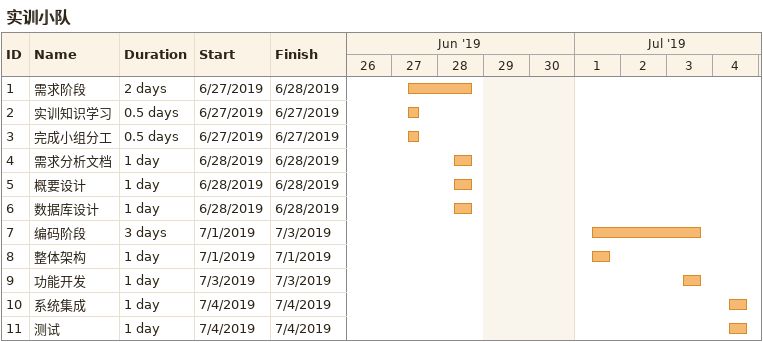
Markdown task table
实训小队

| ID | Task | Duration | Start | Finish |
|---|---|---|---|---|
| 1 | 需求阶段 | 2d | 2019-06-27 | 2019-06-28 |
| 2 | 实训知识学习 | 0.5d | 2019-06-27 | 2019-06-27 |
| 3 | 完成小组分工 | 0.5d | 2019-06-27 | 2019-06-27 |
| 4 | 需求分析文档 | 1d | 2019-06-28 | 2019-06-28 |
| 5 | 概要设计 | 1d | 2019-06-28 | 2019-06-28 |
| 6 | 数据库设计 | 1d | 2019-06-28 | 2019-06-28 |
| 7 | 编码阶段 | 3d | 2019-07-01 | 2019-07-03 |
| 8 | 整体架构 | 1d | 2019-07-01 | 2019-07-01 |
| 9 | 功能开发 | 1d | 2019-07-03 | 2019-07-03 |
| 10 | 系统集成 | 1d | 2019-07-04 | 2019-07-04 |
| 11 | 测试 | 1d | 2019-07-04 | 2019-07-04 |
